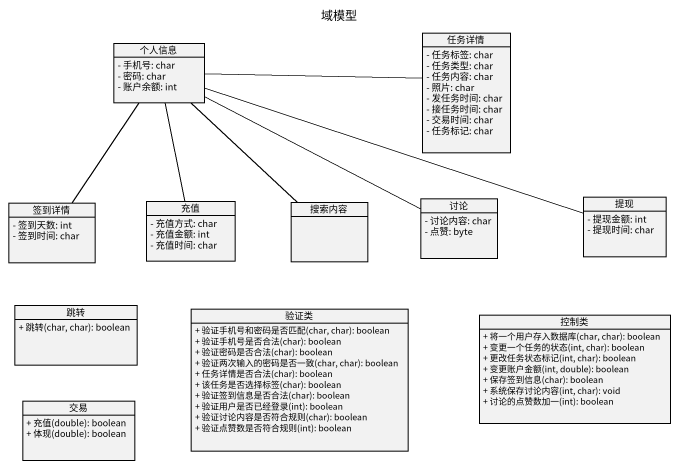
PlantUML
@startuml
title 域模型
hide circle
hide empty members
skinparam classAttributeIconSize 0
class 个人信息 {
  - 手机号: char
  - 密码: char
  - 账户余额: int
}
class 任务详情 {
  - 任务标签: char
  - 任务类型: char
  - 任务内容: char
  - 照片: char
  - 发任务时间: char
  - 接任务时间: char
  - 交易时间: char
  - 任务标记: char
}
class 签到详情 {
  - 签到天数: int
  - 签到时间: char
}
class 充值 {
  - 充值方式: char
  - 充值金额: int
  - 充值时间: char
}
class 搜索内容
class 讨论 {
  - 讨论内容: char
  - 点赞: byte
}
class 提现 {
  - 提现金额: int
  - 提现时间: char
}
class 跳转 {
  + 跳转(char, char): boolean
}
class 验证类 {
  + 验证手机号和密码是否匹配(char, char): boolean
  + 验证手机号是否合法(char): boolean
  + 验证密码是否合法(char): boolean
  + 验证两次输入的密码是否一致(char, char): boolean
  + 任务详情是否合法(char): boolean
  + 该任务是否选择标签(char): boolean
  + 验证签到信息是否合法(char): boolean
  + 验证用户是否已经登录(int): boolean
  + 验证讨论内容是否符合规则(char): boolean
  + 验证点赞数是否符合规则(int): boolean
}
class 控制类 {
  + 将一个用户存入数据库(char, char): boolean
  + 变更一个任务的状态(int, char): boolean
  + 更改任务状态标记(int, char): boolean
  + 变更账户金额(int, double): boolean
  + 保存签到信息(char): boolean
  + 系统保存讨论内容(int, char): void
  + 讨论的点赞数加一(int): boolean
}
class 交易 {
  + 充值(double): boolean
  + 体现(double): boolean
}
个人信息 -right- 任务详情
个人信息 -- 签到详情
个人信息 -- 充值
个人信息 -- 搜索内容
个人信息 -right- 讨论
个人信息 -right- 提现
@enduml
